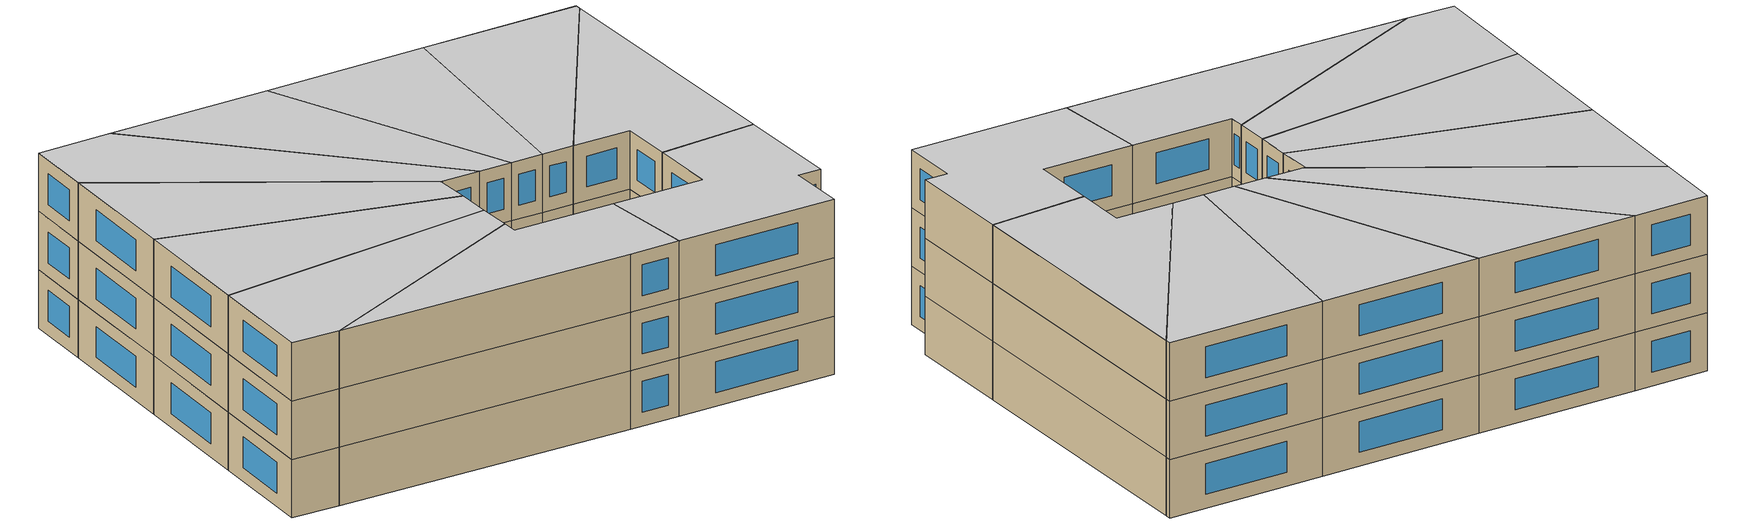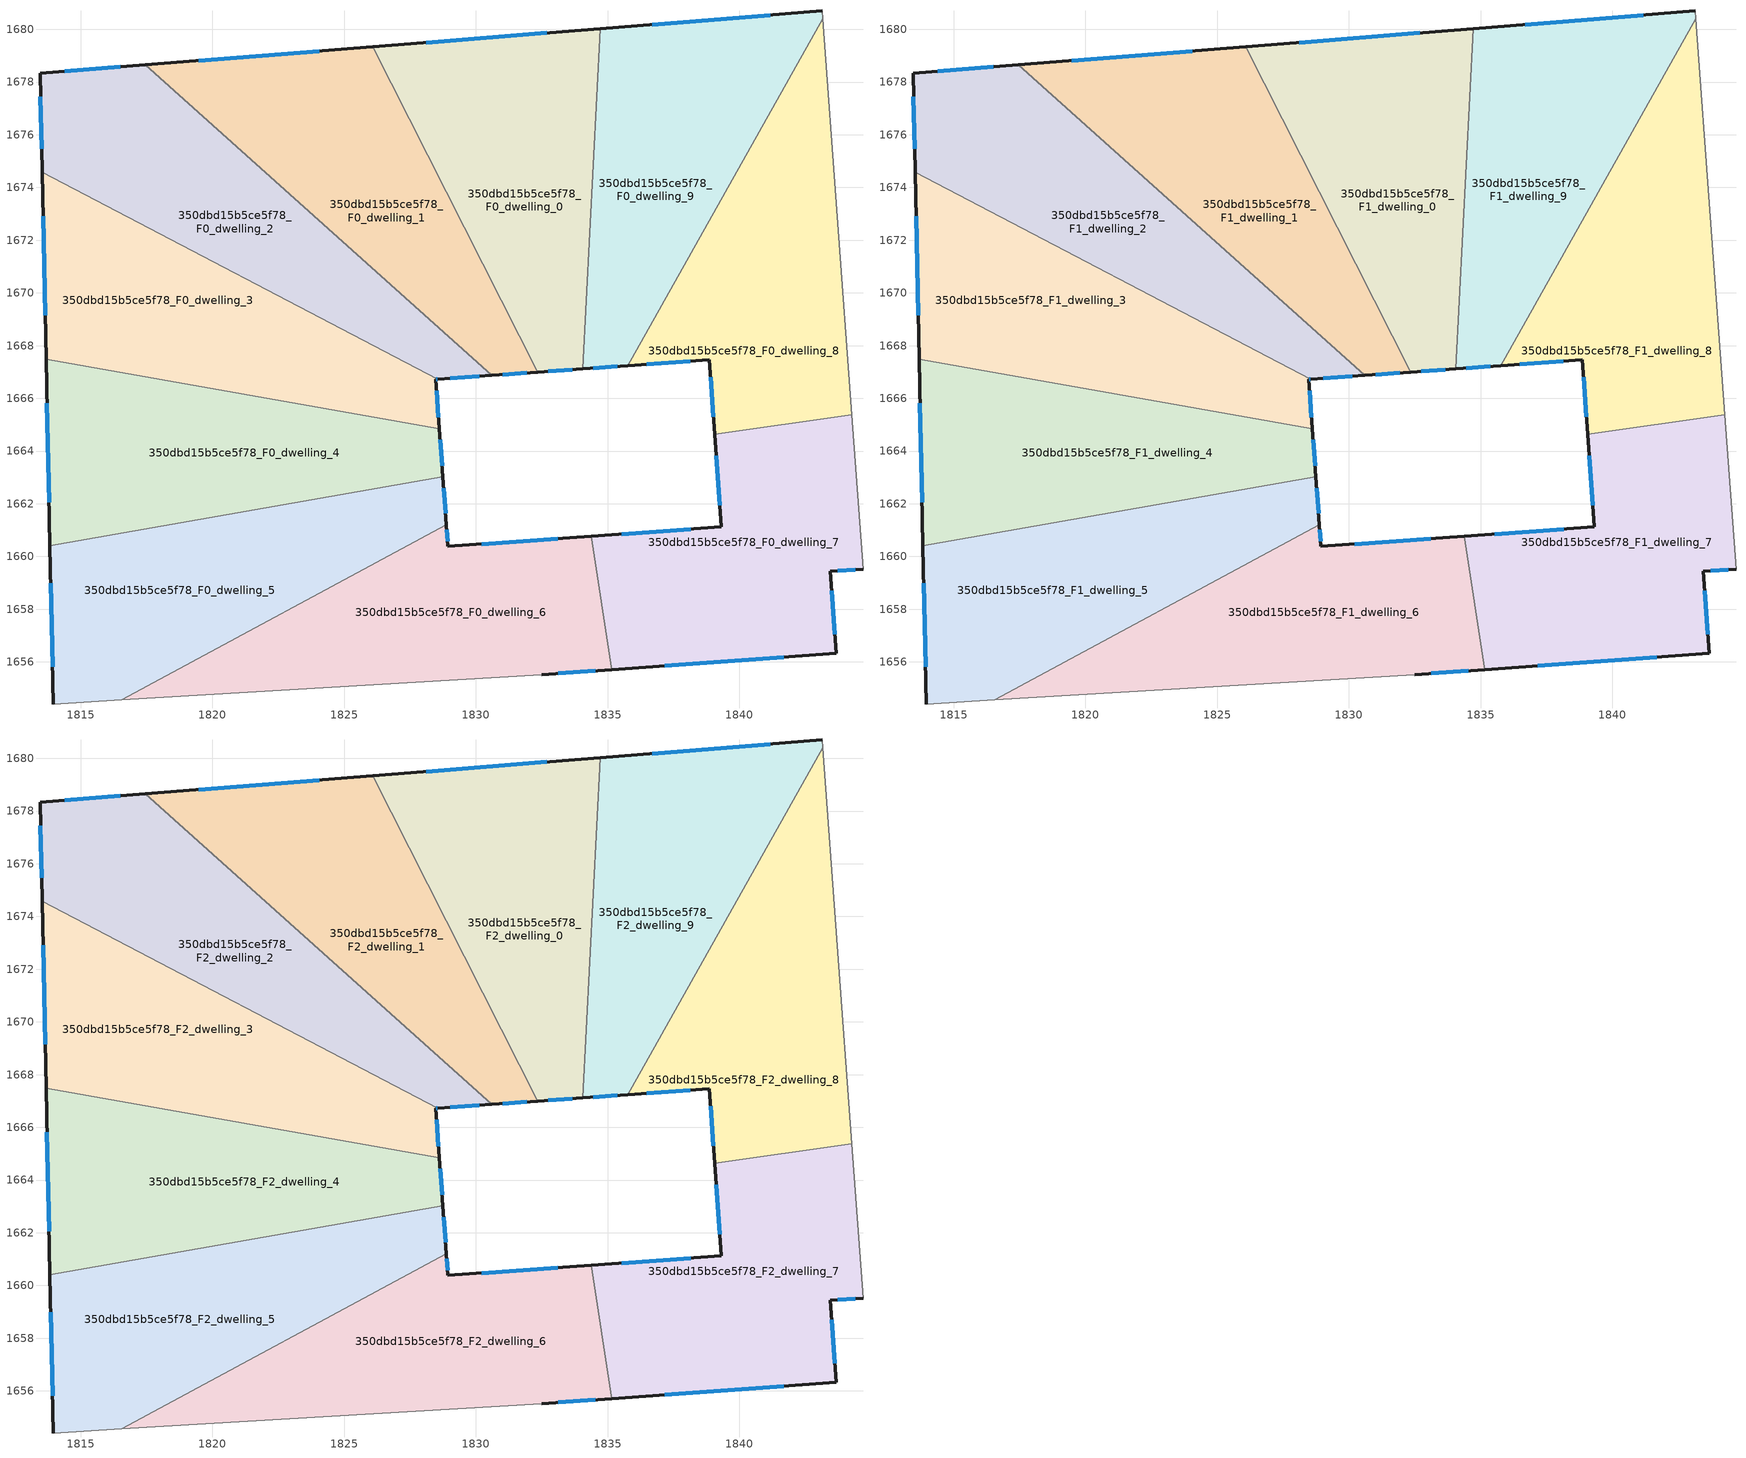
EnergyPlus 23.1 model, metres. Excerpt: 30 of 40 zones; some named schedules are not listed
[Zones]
350dbd15b5ce5f78_F0_dwelling_0
 floor ground (EU_floor_Construction): 1834.71,1680.03 1834.06,1667.12 1832.34,1666.99 1826.08,1679.34 z0
 wall outside (EU_wall_Construction): 1832.34,1666.99 1834.06,1667.12 / 1834.71,1680.03 1826.08,1679.34 z0:3
 wall to 350dbd15b5ce5f78_F0_dwelling_1 (EU_wall_Construction): 1826.08,1679.34 1832.34,1666.99 z0:3
 wall to 350dbd15b5ce5f78_F0_dwelling_9 (EU_wall_Construction): 1834.06,1667.12 1834.71,1680.03 z0:3
 window (EU_Window_Construction): 1832.74,1667.02 1833.65,1667.09 / 1832.68,1679.86 1828.11,1679.5 z0.7:2.3
350dbd15b5ce5f78_F0_dwelling_1
 floor ground (EU_floor_Construction): 1826.08,1679.34 1832.34,1666.99 1830.6,1666.87 1817.45,1678.65 z0
 wall outside (EU_wall_Construction): 1830.6,1666.87 1832.34,1666.99 / 1826.08,1679.34 1817.45,1678.65 z0:3
 wall to 350dbd15b5ce5f78_F0_dwelling_2 (EU_wall_Construction): 1817.45,1678.65 1830.6,1666.87 z0:3
 window (EU_Window_Construction): 1831.01,1666.9 1831.93,1666.96 / 1824.05,1679.18 1819.48,1678.81 z0.7:2.3
350dbd15b5ce5f78_F0_dwelling_2
 floor ground (EU_floor_Construction): 1830.6,1666.87 1828.54,1666.72 1813.54,1674.58 1813.46,1678.33 1817.45,1678.65 z0
 wall outside (EU_wall_Construction): 1828.54,1666.72 1830.6,1666.87 / 1817.45,1678.65 1813.46,1678.33 1813.54,1674.58 z0:3
 wall to 350dbd15b5ce5f78_F0_dwelling_3 (EU_wall_Construction): 1813.54,1674.58 1828.54,1666.72 z0:3
 window (EU_Window_Construction): 1829.03,1666.76 1830.12,1666.83 / 1813.48,1677.45 1813.52,1675.46 / 1816.51,1678.58 1814.4,1678.41 z0.7:2.3
350dbd15b5ce5f78_F0_dwelling_3
 floor ground (EU_floor_Construction): 1828.54,1666.72 1828.48,1666.72 1828.61,1664.85 1813.69,1667.48 1813.54,1674.58 z0
 wall outside (EU_wall_Construction): 1828.61,1664.85 1828.48,1666.72 1828.54,1666.72 / 1813.54,1674.58 1813.69,1667.48 z0:3
 wall to 350dbd15b5ce5f78_F0_dwelling_4 (EU_wall_Construction): 1813.69,1667.48 1828.61,1664.85 z0:3
 window (EU_Window_Construction): 1828.49,1666.72 1828.53,1666.72 / 1828.58,1665.29 1828.51,1666.28 / 1813.57,1672.91 1813.65,1669.15 z0.7:2.3
350dbd15b5ce5f78_F0_dwelling_4
 floor ground (EU_floor_Construction): 1828.61,1664.85 1828.74,1663.02 1813.84,1660.4 1813.69,1667.48 z0
 wall outside (EU_wall_Construction): 1828.74,1663.02 1828.61,1664.85 / 1813.69,1667.48 1813.84,1660.4 z0:3
 wall to 350dbd15b5ce5f78_F0_dwelling_5 (EU_wall_Construction): 1813.84,1660.4 1828.74,1663.02 z0:3
 window (EU_Window_Construction): 1828.71,1663.45 1828.64,1664.42 / 1813.72,1665.82 1813.8,1662.06 z0.7:2.3
350dbd15b5ce5f78_F0_dwelling_5
 floor ground (EU_floor_Construction): 1828.74,1663.02 1828.88,1661.21 1816.56,1654.56 1813.97,1654.4 1813.84,1660.4 z0
 wall outside (EU_wall_Construction): 1828.88,1661.21 1828.74,1663.02 / 1813.84,1660.4 1813.97,1654.4 z0:3
 wall adiabatic (EU_wall_Construction): 1813.97,1654.4 1816.56,1654.56 z0:3
 wall to 350dbd15b5ce5f78_F0_dwelling_6 (EU_wall_Construction): 1816.56,1654.56 1828.88,1661.21 z0:3
 window (EU_Window_Construction): 1828.85,1661.63 1828.78,1662.59 / 1813.87,1658.99 1813.94,1655.81 z0.7:2.3
350dbd15b5ce5f78_F0_dwelling_6
 floor ground (EU_floor_Construction): 1834.38,1660.77 1835.16,1655.71 1832.49,1655.52 1816.56,1654.56 1828.88,1661.21 1828.94,1660.38 z0
 wall outside (EU_wall_Construction): 1834.38,1660.77 1828.94,1660.38 1828.88,1661.21 / 1832.49,1655.52 1835.16,1655.71 z0:3
 wall adiabatic (EU_wall_Construction): 1816.56,1654.56 1832.49,1655.52 z0:3
 wall to 350dbd15b5ce5f78_F0_dwelling_7 (EU_wall_Construction): 1835.16,1655.71 1834.38,1660.77 z0:3
 window (EU_Window_Construction): 1828.92,1660.57 1828.89,1661.01 / 1833.1,1660.68 1830.22,1660.47 / 1833.12,1655.56 1834.53,1655.67 z0.7:2.3
350dbd15b5ce5f78_F0_dwelling_7
 floor ground (EU_floor_Construction): 1844.26,1665.37 1844.69,1659.52 1843.44,1659.43 1843.67,1656.32 1835.16,1655.71 1834.38,1660.77 1839.31,1661.12 1839.06,1664.64 z0
 wall outside (EU_wall_Construction): 1839.06,1664.64 1839.31,1661.12 1834.38,1660.77 / 1835.16,1655.71 1843.67,1656.32 1843.44,1659.43 1844.69,1659.52 z0:3
 wall adiabatic (EU_wall_Construction): 1844.69,1659.52 1844.26,1665.37 z0:3
 wall to 350dbd15b5ce5f78_F0_dwelling_8 (EU_wall_Construction): 1844.26,1665.37 1839.06,1664.64 z0:3
 window (EU_Window_Construction): 1838.15,1661.04 1835.54,1660.85 / 1839.12,1663.82 1839.25,1661.95 / 1843.73,1659.45 1844.39,1659.5 / 1843.62,1657.05 1843.5,1658.7 / 1837.16,1655.85 1841.67,1656.18 z0.7:2.3
350dbd15b5ce5f78_F0_dwelling_8
 floor ground (EU_floor_Construction): 1843.17,1680.41 1844.26,1665.37 1839.06,1664.64 1838.86,1667.46 1835.76,1667.24 z0
 wall outside (EU_wall_Construction): 1835.76,1667.24 1838.86,1667.46 1839.06,1664.64 z0:3
 wall adiabatic (EU_wall_Construction): 1844.26,1665.37 1843.17,1680.41 z0:3
 wall to 350dbd15b5ce5f78_F0_dwelling_9 (EU_wall_Construction): 1843.17,1680.41 1835.76,1667.24 z0:3
 window (EU_Window_Construction): 1838.9,1666.8 1839.01,1665.3 / 1836.49,1667.29 1838.13,1667.41 z0.7:2.3
350dbd15b5ce5f78_F0_dwelling_9
 floor ground (EU_floor_Construction): 1843.15,1680.7 1843.17,1680.41 1835.76,1667.24 1834.06,1667.12 1834.71,1680.03 z0
 wall outside (EU_wall_Construction): 1834.06,1667.12 1835.76,1667.24 / 1843.15,1680.7 1834.71,1680.03 z0:3
 wall adiabatic (EU_wall_Construction): 1843.17,1680.41 1843.15,1680.7 z0:3
 window (EU_Window_Construction): 1834.46,1667.15 1835.36,1667.21 / 1841.17,1680.54 1836.69,1680.18 z0.7:2.3
350dbd15b5ce5f78_F1_dwelling_0
 floor to 350dbd15b5ce5f78_F0_dwelling_0 (EU_floor_Construction): 1834.71,1680.03 1834.06,1667.12 1832.34,1666.99 1826.08,1679.34 z3
 wall outside (EU_wall_Construction): 1832.34,1666.99 1834.06,1667.12 / 1834.71,1680.03 1826.08,1679.34 z3:6
 wall to 350dbd15b5ce5f78_F1_dwelling_1 (EU_wall_Construction): 1826.08,1679.34 1832.34,1666.99 z3:6
 wall to 350dbd15b5ce5f78_F1_dwelling_9 (EU_wall_Construction): 1834.06,1667.12 1834.71,1680.03 z3:6
 window (EU_Window_Construction): 1832.74,1667.02 1833.65,1667.09 / 1832.68,1679.86 1828.11,1679.5 z3.7:5.3
350dbd15b5ce5f78_F1_dwelling_1
 floor to 350dbd15b5ce5f78_F0_dwelling_1 (EU_floor_Construction): 1826.08,1679.34 1832.34,1666.99 1830.6,1666.87 1817.45,1678.65 z3
 wall outside (EU_wall_Construction): 1830.6,1666.87 1832.34,1666.99 / 1826.08,1679.34 1817.45,1678.65 z3:6
 wall to 350dbd15b5ce5f78_F1_dwelling_2 (EU_wall_Construction): 1817.45,1678.65 1830.6,1666.87 z3:6
 window (EU_Window_Construction): 1831.01,1666.9 1831.93,1666.96 / 1824.05,1679.18 1819.48,1678.81 z3.7:5.3
350dbd15b5ce5f78_F1_dwelling_2
 floor to 350dbd15b5ce5f78_F0_dwelling_2 (EU_floor_Construction): 1830.6,1666.87 1828.54,1666.72 1813.54,1674.58 1813.46,1678.33 1817.45,1678.65 z3
 wall outside (EU_wall_Construction): 1828.54,1666.72 1830.6,1666.87 / 1817.45,1678.65 1813.46,1678.33 1813.54,1674.58 z3:6
 wall to 350dbd15b5ce5f78_F1_dwelling_3 (EU_wall_Construction): 1813.54,1674.58 1828.54,1666.72 z3:6
 window (EU_Window_Construction): 1829.03,1666.76 1830.12,1666.83 / 1813.48,1677.45 1813.52,1675.46 / 1816.51,1678.58 1814.4,1678.41 z3.7:5.3
350dbd15b5ce5f78_F1_dwelling_3
 floor to 350dbd15b5ce5f78_F0_dwelling_3 (EU_floor_Construction): 1828.54,1666.72 1828.48,1666.72 1828.61,1664.85 1813.69,1667.48 1813.54,1674.58 z3
 wall outside (EU_wall_Construction): 1828.61,1664.85 1828.48,1666.72 1828.54,1666.72 / 1813.54,1674.58 1813.69,1667.48 z3:6
 wall to 350dbd15b5ce5f78_F1_dwelling_4 (EU_wall_Construction): 1813.69,1667.48 1828.61,1664.85 z3:6
 window (EU_Window_Construction): 1828.49,1666.72 1828.53,1666.72 / 1828.58,1665.29 1828.51,1666.28 / 1813.57,1672.91 1813.65,1669.15 z3.7:5.3
350dbd15b5ce5f78_F1_dwelling_4
 floor to 350dbd15b5ce5f78_F0_dwelling_4 (EU_floor_Construction): 1828.61,1664.85 1828.74,1663.02 1813.84,1660.4 1813.69,1667.48 z3
 wall outside (EU_wall_Construction): 1828.74,1663.02 1828.61,1664.85 / 1813.69,1667.48 1813.84,1660.4 z3:6
 wall to 350dbd15b5ce5f78_F1_dwelling_5 (EU_wall_Construction): 1813.84,1660.4 1828.74,1663.02 z3:6
 window (EU_Window_Construction): 1828.71,1663.45 1828.64,1664.42 / 1813.72,1665.82 1813.8,1662.06 z3.7:5.3
350dbd15b5ce5f78_F1_dwelling_5
 floor to 350dbd15b5ce5f78_F0_dwelling_5 (EU_floor_Construction): 1828.74,1663.02 1828.88,1661.21 1816.56,1654.56 1813.97,1654.4 1813.84,1660.4 z3
 wall outside (EU_wall_Construction): 1828.88,1661.21 1828.74,1663.02 / 1813.84,1660.4 1813.97,1654.4 z3:6
 wall adiabatic (EU_wall_Construction): 1813.97,1654.4 1816.56,1654.56 z3:6
 wall to 350dbd15b5ce5f78_F1_dwelling_6 (EU_wall_Construction): 1816.56,1654.56 1828.88,1661.21 z3:6
 window (EU_Window_Construction): 1828.85,1661.63 1828.78,1662.59 / 1813.87,1658.99 1813.94,1655.81 z3.7:5.3
350dbd15b5ce5f78_F1_dwelling_6
 floor to 350dbd15b5ce5f78_F0_dwelling_6 (EU_floor_Construction): 1834.38,1660.77 1835.16,1655.71 1832.49,1655.52 1816.56,1654.56 1828.88,1661.21 1828.94,1660.38 z3
 wall outside (EU_wall_Construction): 1834.38,1660.77 1828.94,1660.38 1828.88,1661.21 / 1832.49,1655.52 1835.16,1655.71 z3:6
 wall adiabatic (EU_wall_Construction): 1816.56,1654.56 1832.49,1655.52 z3:6
 wall to 350dbd15b5ce5f78_F1_dwelling_7 (EU_wall_Construction): 1835.16,1655.71 1834.38,1660.77 z3:6
 window (EU_Window_Construction): 1828.92,1660.57 1828.89,1661.01 / 1833.1,1660.68 1830.22,1660.47 / 1833.12,1655.56 1834.53,1655.67 z3.7:5.3
350dbd15b5ce5f78_F1_dwelling_7
 floor to 350dbd15b5ce5f78_F0_dwelling_7 (EU_floor_Construction): 1844.26,1665.37 1844.69,1659.52 1843.44,1659.43 1843.67,1656.32 1835.16,1655.71 1834.38,1660.77 1839.31,1661.12 1839.06,1664.64 z3
 wall outside (EU_wall_Construction): 1839.06,1664.64 1839.31,1661.12 1834.38,1660.77 / 1835.16,1655.71 1843.67,1656.32 1843.44,1659.43 1844.69,1659.52 z3:6
 wall adiabatic (EU_wall_Construction): 1844.69,1659.52 1844.26,1665.37 z3:6
 wall to 350dbd15b5ce5f78_F1_dwelling_8 (EU_wall_Construction): 1844.26,1665.37 1839.06,1664.64 z3:6
 window (EU_Window_Construction): 1838.15,1661.04 1835.54,1660.85 / 1839.12,1663.82 1839.25,1661.95 / 1843.73,1659.45 1844.39,1659.5 / 1843.62,1657.05 1843.5,1658.7 / 1837.16,1655.85 1841.67,1656.18 z3.7:5.3
350dbd15b5ce5f78_F1_dwelling_8
 floor to 350dbd15b5ce5f78_F0_dwelling_8 (EU_floor_Construction): 1843.17,1680.41 1844.26,1665.37 1839.06,1664.64 1838.86,1667.46 1835.76,1667.24 z3
 wall outside (EU_wall_Construction): 1835.76,1667.24 1838.86,1667.46 1839.06,1664.64 z3:6
 wall adiabatic (EU_wall_Construction): 1844.26,1665.37 1843.17,1680.41 z3:6
 wall to 350dbd15b5ce5f78_F1_dwelling_9 (EU_wall_Construction): 1843.17,1680.41 1835.76,1667.24 z3:6
 window (EU_Window_Construction): 1838.9,1666.8 1839.01,1665.3 / 1836.49,1667.29 1838.13,1667.41 z3.7:5.3
350dbd15b5ce5f78_F1_dwelling_9
 floor to 350dbd15b5ce5f78_F0_dwelling_9 (EU_floor_Construction): 1843.15,1680.7 1843.17,1680.41 1835.76,1667.24 1834.06,1667.12 1834.71,1680.03 z3
 wall outside (EU_wall_Construction): 1834.06,1667.12 1835.76,1667.24 / 1843.15,1680.7 1834.71,1680.03 z3:6
 wall adiabatic (EU_wall_Construction): 1843.17,1680.41 1843.15,1680.7 z3:6
 window (EU_Window_Construction): 1834.46,1667.15 1835.36,1667.21 / 1841.17,1680.54 1836.69,1680.18 z3.7:5.3
350dbd15b5ce5f78_F2_dwelling_0
 floor to 350dbd15b5ce5f78_F1_dwelling_0 (EU_floor_Construction): 1834.71,1680.03 1834.06,1667.12 1832.34,1666.99 1826.08,1679.34 z6
 wall outside (EU_wall_Construction): 1832.34,1666.99 1834.06,1667.12 / 1834.71,1680.03 1826.08,1679.34 z6:9
 wall to 350dbd15b5ce5f78_F2_dwelling_1 (EU_wall_Construction): 1826.08,1679.34 1832.34,1666.99 z6:9
 wall to 350dbd15b5ce5f78_F2_dwelling_9 (EU_wall_Construction): 1834.06,1667.12 1834.71,1680.03 z6:9
 window (EU_Window_Construction): 1832.74,1667.02 1833.65,1667.09 / 1832.68,1679.86 1828.11,1679.5 z6.7:8.3
 ceiling to 350dbd15b5ce5f78_F3_dwelling_0 (EU_floor_Construction): 1834.06,1667.12 1834.71,1680.03 1826.08,1679.34 1832.34,1666.99 z9
350dbd15b5ce5f78_F2_dwelling_1
 floor to 350dbd15b5ce5f78_F1_dwelling_1 (EU_floor_Construction): 1826.08,1679.34 1832.34,1666.99 1830.6,1666.87 1817.45,1678.65 z6
 wall outside (EU_wall_Construction): 1830.6,1666.87 1832.34,1666.99 / 1826.08,1679.34 1817.45,1678.65 z6:9
 wall to 350dbd15b5ce5f78_F2_dwelling_2 (EU_wall_Construction): 1817.45,1678.65 1830.6,1666.87 z6:9
 window (EU_Window_Construction): 1831.01,1666.9 1831.93,1666.96 / 1824.05,1679.18 1819.48,1678.81 z6.7:8.3
 ceiling to 350dbd15b5ce5f78_F3_dwelling_1 (EU_floor_Construction): 1832.34,1666.99 1826.08,1679.34 1817.45,1678.65 1830.6,1666.87 z9
350dbd15b5ce5f78_F2_dwelling_2
 floor to 350dbd15b5ce5f78_F1_dwelling_2 (EU_floor_Construction): 1830.6,1666.87 1828.54,1666.72 1813.54,1674.58 1813.46,1678.33 1817.45,1678.65 z6
 wall outside (EU_wall_Construction): 1828.54,1666.72 1830.6,1666.87 / 1817.45,1678.65 1813.46,1678.33 1813.54,1674.58 z6:9
 wall to 350dbd15b5ce5f78_F2_dwelling_3 (EU_wall_Construction): 1813.54,1674.58 1828.54,1666.72 z6:9
 window (EU_Window_Construction): 1829.03,1666.76 1830.12,1666.83 / 1813.48,1677.45 1813.52,1675.46 / 1816.51,1678.58 1814.4,1678.41 z6.7:8.3
 ceiling to 350dbd15b5ce5f78_F3_dwelling_2 (EU_floor_Construction): 1830.6,1666.87 1817.45,1678.65 1813.46,1678.33 1813.54,1674.58 1828.54,1666.72 z9
350dbd15b5ce5f78_F2_dwelling_3
 floor to 350dbd15b5ce5f78_F1_dwelling_3 (EU_floor_Construction): 1828.54,1666.72 1828.48,1666.72 1828.61,1664.85 1813.69,1667.48 1813.54,1674.58 z6
 wall outside (EU_wall_Construction): 1828.61,1664.85 1828.48,1666.72 1828.54,1666.72 / 1813.54,1674.58 1813.69,1667.48 z6:9
 wall to 350dbd15b5ce5f78_F2_dwelling_4 (EU_wall_Construction): 1813.69,1667.48 1828.61,1664.85 z6:9
 window (EU_Window_Construction): 1828.49,1666.72 1828.53,1666.72 / 1828.58,1665.29 1828.51,1666.28 / 1813.57,1672.91 1813.65,1669.15 z6.7:8.3
 ceiling to 350dbd15b5ce5f78_F3_dwelling_3 (EU_floor_Construction): 1828.61,1664.85 1828.48,1666.72 1828.54,1666.72 1813.54,1674.58 1813.69,1667.48 z9
350dbd15b5ce5f78_F2_dwelling_4
 floor to 350dbd15b5ce5f78_F1_dwelling_4 (EU_floor_Construction): 1828.61,1664.85 1828.74,1663.02 1813.84,1660.4 1813.69,1667.48 z6
 wall outside (EU_wall_Construction): 1828.74,1663.02 1828.61,1664.85 / 1813.69,1667.48 1813.84,1660.4 z6:9
 wall to 350dbd15b5ce5f78_F2_dwelling_5 (EU_wall_Construction): 1813.84,1660.4 1828.74,1663.02 z6:9
 window (EU_Window_Construction): 1828.71,1663.45 1828.64,1664.42 / 1813.72,1665.82 1813.8,1662.06 z6.7:8.3
 ceiling to 350dbd15b5ce5f78_F3_dwelling_4 (EU_floor_Construction): 1828.74,1663.02 1828.61,1664.85 1813.69,1667.48 1813.84,1660.4 z9
350dbd15b5ce5f78_F2_dwelling_5
 floor to 350dbd15b5ce5f78_F1_dwelling_5 (EU_floor_Construction): 1828.74,1663.02 1828.88,1661.21 1816.56,1654.56 1813.97,1654.4 1813.84,1660.4 z6
 wall outside (EU_wall_Construction): 1828.88,1661.21 1828.74,1663.02 / 1813.84,1660.4 1813.97,1654.4 z6:9
 wall adiabatic (EU_wall_Construction): 1813.97,1654.4 1816.56,1654.56 z6:9
 wall to 350dbd15b5ce5f78_F2_dwelling_6 (EU_wall_Construction): 1816.56,1654.56 1828.88,1661.21 z6:9
 window (EU_Window_Construction): 1828.85,1661.63 1828.78,1662.59 / 1813.87,1658.99 1813.94,1655.81 z6.7:8.3
 ceiling to 350dbd15b5ce5f78_F3_dwelling_5 (EU_floor_Construction): 1828.88,1661.21 1828.74,1663.02 1813.84,1660.4 1813.97,1654.4 1816.56,1654.56 z9
350dbd15b5ce5f78_F2_dwelling_6
 floor to 350dbd15b5ce5f78_F1_dwelling_6 (EU_floor_Construction): 1834.38,1660.77 1835.16,1655.71 1832.49,1655.52 1816.56,1654.56 1828.88,1661.21 1828.94,1660.38 z6
 wall outside (EU_wall_Construction): 1834.38,1660.77 1828.94,1660.38 1828.88,1661.21 / 1832.49,1655.52 1835.16,1655.71 z6:9
 wall adiabatic (EU_wall_Construction): 1816.56,1654.56 1832.49,1655.52 z6:9
 wall to 350dbd15b5ce5f78_F2_dwelling_7 (EU_wall_Construction): 1835.16,1655.71 1834.38,1660.77 z6:9
 window (EU_Window_Construction): 1828.92,1660.57 1828.89,1661.01 / 1833.1,1660.68 1830.22,1660.47 / 1833.12,1655.56 1834.53,1655.67 z6.7:8.3
 ceiling to 350dbd15b5ce5f78_F3_dwelling_6 (EU_floor_Construction): 1835.16,1655.71 1834.38,1660.77 1828.94,1660.38 1828.88,1661.21 1816.56,1654.56 1832.49,1655.52 z9
350dbd15b5ce5f78_F2_dwelling_7
 floor to 350dbd15b5ce5f78_F1_dwelling_7 (EU_floor_Construction): 1844.26,1665.37 1844.69,1659.52 1843.44,1659.43 1843.67,1656.32 1835.16,1655.71 1834.38,1660.77 1839.31,1661.12 1839.06,1664.64 z6
 wall outside (EU_wall_Construction): 1839.06,1664.64 1839.31,1661.12 1834.38,1660.77 / 1835.16,1655.71 1843.67,1656.32 1843.44,1659.43 1844.69,1659.52 z6:9
 wall adiabatic (EU_wall_Construction): 1844.69,1659.52 1844.26,1665.37 z6:9
 wall to 350dbd15b5ce5f78_F2_dwelling_8 (EU_wall_Construction): 1844.26,1665.37 1839.06,1664.64 z6:9
 window (EU_Window_Construction): 1838.15,1661.04 1835.54,1660.85 / 1839.12,1663.82 1839.25,1661.95 / 1843.73,1659.45 1844.39,1659.5 / 1843.62,1657.05 1843.5,1658.7 / 1837.16,1655.85 1841.67,1656.18 z6.7:8.3
 ceiling to 350dbd15b5ce5f78_F3_dwelling_7 (EU_floor_Construction): 1843.67,1656.32 1843.44,1659.43 1844.69,1659.52 1844.26,1665.37 1839.06,1664.64 1839.31,1661.12 1834.38,1660.77 1835.16,1655.71 z9
350dbd15b5ce5f78_F2_dwelling_8
 floor to 350dbd15b5ce5f78_F1_dwelling_8 (EU_floor_Construction): 1843.17,1680.41 1844.26,1665.37 1839.06,1664.64 1838.86,1667.46 1835.76,1667.24 z6
 wall outside (EU_wall_Construction): 1835.76,1667.24 1838.86,1667.46 1839.06,1664.64 z6:9
 wall adiabatic (EU_wall_Construction): 1844.26,1665.37 1843.17,1680.41 z6:9
 wall to 350dbd15b5ce5f78_F2_dwelling_9 (EU_wall_Construction): 1843.17,1680.41 1835.76,1667.24 z6:9
 window (EU_Window_Construction): 1838.9,1666.8 1839.01,1665.3 / 1836.49,1667.29 1838.13,1667.41 z6.7:8.3
 ceiling to 350dbd15b5ce5f78_F3_dwelling_8 (EU_floor_Construction): 1844.26,1665.37 1843.17,1680.41 1835.76,1667.24 1838.86,1667.46 1839.06,1664.64 z9
350dbd15b5ce5f78_F2_dwelling_9
 floor to 350dbd15b5ce5f78_F1_dwelling_9 (EU_floor_Construction): 1843.15,1680.7 1843.17,1680.41 1835.76,1667.24 1834.06,1667.12 1834.71,1680.03 z6
 wall outside (EU_wall_Construction): 1834.06,1667.12 1835.76,1667.24 / 1843.15,1680.7 1834.71,1680.03 z6:9
 wall adiabatic (EU_wall_Construction): 1843.17,1680.41 1843.15,1680.7 z6:9
 window (EU_Window_Construction): 1834.46,1667.15 1835.36,1667.21 / 1841.17,1680.54 1836.69,1680.18 z6.7:8.3
 ceiling to 350dbd15b5ce5f78_F3_dwelling_9 (EU_floor_Construction): 1835.76,1667.24 1843.17,1680.41 1843.15,1680.7 1834.71,1680.03 1834.06,1667.12 z9
[Building]
EU S2 Campaign: North Axis=0; Terrain=City; Solar Distribution=FullExterior
[Site:Location]
Budapest.Ferenc.Liszt.Intl.AP: Latitude=47.437; Longitude=19.256; Time Zone=1; Elevation=185
[SizingPeriod:WeatherFileDays]
AnnualSizingPeriod: Begin Month=1; Begin Day of Month=1; End Month=12; End Day of Month=31; Day of Week for Start Day=Monday; Use Weather File Daylight Saving Period=No; Use Weather File Rain and Snow Indicators=No
[MATERIAL]
EU_InternalMass_Material: Roughness=MediumRough; Thickness=0.1; Conductivity=1; Density=1800; Specific Heat=900; Thermal Absorptance=0.9; Solar Absorptance=0.7; Visible Absorptance=0.7
[MATERIAL:NOMASS] Roughness=MediumRough; Thermal Absorptance=0.9; Solar Absorptance=0.7; Visible Absorptance=0.7
Name | Thermal Resistance
EU_wall_NoMass | 0.832559
EU_floor_NoMass | 0.872794
[WINDOWMATERIAL:SIMPLEGLAZINGSYSTEM]
EU_Window_SimpleGlazing: UFactor=2.79869; Solar Heat Gain Coefficient=0.75; Visible Transmittance=0.75
[CONSTRUCTION]
EU_wall_Construction: EU_wall_NoMass
EU_floor_Construction: EU_floor_NoMass
EU_Window_Construction: EU_Window_SimpleGlazing
EU_InternalMass_Construction: EU_InternalMass_Material
[ZONE] Type=1; Multiplier=1; Ceiling Height=autocalculate; Floor Area=autocalculate; Part of Total Floor Area=Yes
Name | Volume
350dbd15b5ce5f78_F0_dwelling_0; 350dbd15b5ce5f78_F1_dwelling_0; 350dbd15b5ce5f78_F2_dwelling_0 | 199.415
350dbd15b5ce5f78_F0_dwelling_1; 350dbd15b5ce5f78_F1_dwelling_1; 350dbd15b5ce5f78_F2_dwelling_1 | 199.414
350dbd15b5ce5f78_F0_dwelling_2; 350dbd15b5ce5f78_F1_dwelling_2; 350dbd15b5ce5f78_F2_dwelling_2 | 199.42
350dbd15b5ce5f78_F0_dwelling_3 | 199.447
350dbd15b5ce5f78_F1_dwelling_3; 350dbd15b5ce5f78_F2_dwelling_3 | 199.446
350dbd15b5ce5f78_F0_dwelling_4; 350dbd15b5ce5f78_F1_dwelling_4; 350dbd15b5ce5f78_F2_dwelling_4 | 199.419
350dbd15b5ce5f78_F0_dwelling_5; 350dbd15b5ce5f78_F1_dwelling_5; 350dbd15b5ce5f78_F2_dwelling_5 | 199.41
350dbd15b5ce5f78_F0_dwelling_6; 350dbd15b5ce5f78_F1_dwelling_6; 350dbd15b5ce5f78_F2_dwelling_6 | 199.428
350dbd15b5ce5f78_F0_dwelling_7; 350dbd15b5ce5f78_F1_dwelling_7; 350dbd15b5ce5f78_F2_dwelling_7 | 199.424
350dbd15b5ce5f78_F0_dwelling_8 | 199.4
350dbd15b5ce5f78_F1_dwelling_8; 350dbd15b5ce5f78_F2_dwelling_8 | 199.401
350dbd15b5ce5f78_F0_dwelling_9; 350dbd15b5ce5f78_F1_dwelling_9; 350dbd15b5ce5f78_F2_dwelling_9 | 199.457
[INTERNALMASS] Construction=EU_InternalMass_Construction
Name | Zone or ZoneList | Surface Area
350dbd15b5ce5f78_F0_dwelling_0_EU_InternalMass | 350dbd15b5ce5f78_F0_dwelling_0 | 66.4718
350dbd15b5ce5f78_F0_dwelling_1_EU_InternalMass | 350dbd15b5ce5f78_F0_dwelling_1 | 66.4713
350dbd15b5ce5f78_F0_dwelling_2_EU_InternalMass | 350dbd15b5ce5f78_F0_dwelling_2 | 66.4733
350dbd15b5ce5f78_F0_dwelling_3_EU_InternalMass | 350dbd15b5ce5f78_F0_dwelling_3 | 66.4821
350dbd15b5ce5f78_F0_dwelling_4_EU_InternalMass | 350dbd15b5ce5f78_F0_dwelling_4 | 66.4729
350dbd15b5ce5f78_F0_dwelling_5_EU_InternalMass | 350dbd15b5ce5f78_F0_dwelling_5 | 66.4698
350dbd15b5ce5f78_F0_dwelling_6_EU_InternalMass | 350dbd15b5ce5f78_F0_dwelling_6 | 66.4761
350dbd15b5ce5f78_F0_dwelling_7_EU_InternalMass | 350dbd15b5ce5f78_F0_dwelling_7 | 66.4746
350dbd15b5ce5f78_F0_dwelling_8_EU_InternalMass | 350dbd15b5ce5f78_F0_dwelling_8 | 66.4669
350dbd15b5ce5f78_F0_dwelling_9_EU_InternalMass | 350dbd15b5ce5f78_F0_dwelling_9 | 66.4856
350dbd15b5ce5f78_F1_dwelling_0_EU_InternalMass | 350dbd15b5ce5f78_F1_dwelling_0 | 66.4718
350dbd15b5ce5f78_F1_dwelling_1_EU_InternalMass | 350dbd15b5ce5f78_F1_dwelling_1 | 66.4713
350dbd15b5ce5f78_F1_dwelling_2_EU_InternalMass | 350dbd15b5ce5f78_F1_dwelling_2 | 66.4733
350dbd15b5ce5f78_F1_dwelling_3_EU_InternalMass | 350dbd15b5ce5f78_F1_dwelling_3 | 66.4821
350dbd15b5ce5f78_F1_dwelling_4_EU_InternalMass | 350dbd15b5ce5f78_F1_dwelling_4 | 66.4729
350dbd15b5ce5f78_F1_dwelling_5_EU_InternalMass | 350dbd15b5ce5f78_F1_dwelling_5 | 66.4698
350dbd15b5ce5f78_F1_dwelling_6_EU_InternalMass | 350dbd15b5ce5f78_F1_dwelling_6 | 66.4761
350dbd15b5ce5f78_F1_dwelling_7_EU_InternalMass | 350dbd15b5ce5f78_F1_dwelling_7 | 66.4746
350dbd15b5ce5f78_F1_dwelling_8_EU_InternalMass | 350dbd15b5ce5f78_F1_dwelling_8 | 66.4669
350dbd15b5ce5f78_F1_dwelling_9_EU_InternalMass | 350dbd15b5ce5f78_F1_dwelling_9 | 66.4856
350dbd15b5ce5f78_F2_dwelling_0_EU_InternalMass | 350dbd15b5ce5f78_F2_dwelling_0 | 66.4718
350dbd15b5ce5f78_F2_dwelling_1_EU_InternalMass | 350dbd15b5ce5f78_F2_dwelling_1 | 66.4713
350dbd15b5ce5f78_F2_dwelling_2_EU_InternalMass | 350dbd15b5ce5f78_F2_dwelling_2 | 66.4733
350dbd15b5ce5f78_F2_dwelling_3_EU_InternalMass | 350dbd15b5ce5f78_F2_dwelling_3 | 66.4821
350dbd15b5ce5f78_F2_dwelling_4_EU_InternalMass | 350dbd15b5ce5f78_F2_dwelling_4 | 66.4729
350dbd15b5ce5f78_F2_dwelling_5_EU_InternalMass | 350dbd15b5ce5f78_F2_dwelling_5 | 66.4698
350dbd15b5ce5f78_F2_dwelling_6_EU_InternalMass | 350dbd15b5ce5f78_F2_dwelling_6 | 66.4761
350dbd15b5ce5f78_F2_dwelling_7_EU_InternalMass | 350dbd15b5ce5f78_F2_dwelling_7 | 66.4746
350dbd15b5ce5f78_F2_dwelling_8_EU_InternalMass | 350dbd15b5ce5f78_F2_dwelling_8 | 66.4669
350dbd15b5ce5f78_F2_dwelling_9_EU_InternalMass | 350dbd15b5ce5f78_F2_dwelling_9 | 66.4856
[OTHEREQUIPMENT] Fuel Type=Electricity; Design Level Calculation Method=Watts/Area; Power per Zone Floor Area=1; Fraction Latent=0; Fraction Radiant=0; Fraction Lost=0; Carbon Dioxide Generation Rate=0; EndUse Subcategory=EU_Step8_InternalGains
Name | Zone or ZoneList or Space or SpaceList | Schedule
EU_Step8_InternalGain_350dbd15b5ce5f78_F0_dwelling_0_f000 | 350dbd15b5ce5f78_F0_dwelling_0 | EU_Step8_GainSchedule_350dbd15b5ce5f78_F0_dwelling_0_f000
EU_Step8_InternalGain_350dbd15b5ce5f78_F0_dwelling_1_f000 | 350dbd15b5ce5f78_F0_dwelling_1 | EU_Step8_GainSchedule_350dbd15b5ce5f78_F0_dwelling_1_f000
EU_Step8_InternalGain_350dbd15b5ce5f78_F0_dwelling_2_f000 | 350dbd15b5ce5f78_F0_dwelling_2 | EU_Step8_GainSchedule_350dbd15b5ce5f78_F0_dwelling_2_f000
EU_Step8_InternalGain_350dbd15b5ce5f78_F0_dwelling_3_f000 | 350dbd15b5ce5f78_F0_dwelling_3 | EU_Step8_GainSchedule_350dbd15b5ce5f78_F0_dwelling_3_f000
EU_Step8_InternalGain_350dbd15b5ce5f78_F0_dwelling_4_f000 | 350dbd15b5ce5f78_F0_dwelling_4 | EU_Step8_GainSchedule_350dbd15b5ce5f78_F0_dwelling_4_f000
EU_Step8_InternalGain_350dbd15b5ce5f78_F0_dwelling_5_f000 | 350dbd15b5ce5f78_F0_dwelling_5 | EU_Step8_GainSchedule_350dbd15b5ce5f78_F0_dwelling_5_f000
EU_Step8_InternalGain_350dbd15b5ce5f78_F0_dwelling_6_f000 | 350dbd15b5ce5f78_F0_dwelling_6 | EU_Step8_GainSchedule_350dbd15b5ce5f78_F0_dwelling_6_f000
EU_Step8_InternalGain_350dbd15b5ce5f78_F0_dwelling_7_f000 | 350dbd15b5ce5f78_F0_dwelling_7 | EU_Step8_GainSchedule_350dbd15b5ce5f78_F0_dwelling_7_f000
EU_Step8_InternalGain_350dbd15b5ce5f78_F0_dwelling_8_f000 | 350dbd15b5ce5f78_F0_dwelling_8 | EU_Step8_GainSchedule_350dbd15b5ce5f78_F0_dwelling_8_f000
EU_Step8_InternalGain_350dbd15b5ce5f78_F0_dwelling_9_f000 | 350dbd15b5ce5f78_F0_dwelling_9 | EU_Step8_GainSchedule_350dbd15b5ce5f78_F0_dwelling_9_f000
EU_Step8_InternalGain_350dbd15b5ce5f78_F1_dwelling_0_f000 | 350dbd15b5ce5f78_F1_dwelling_0 | EU_Step8_GainSchedule_350dbd15b5ce5f78_F1_dwelling_0_f000
EU_Step8_InternalGain_350dbd15b5ce5f78_F1_dwelling_1_f000 | 350dbd15b5ce5f78_F1_dwelling_1 | EU_Step8_GainSchedule_350dbd15b5ce5f78_F1_dwelling_1_f000
EU_Step8_InternalGain_350dbd15b5ce5f78_F1_dwelling_2_f000 | 350dbd15b5ce5f78_F1_dwelling_2 | EU_Step8_GainSchedule_350dbd15b5ce5f78_F1_dwelling_2_f000
EU_Step8_InternalGain_350dbd15b5ce5f78_F1_dwelling_3_f000 | 350dbd15b5ce5f78_F1_dwelling_3 | EU_Step8_GainSchedule_350dbd15b5ce5f78_F1_dwelling_3_f000
EU_Step8_InternalGain_350dbd15b5ce5f78_F1_dwelling_4_f000 | 350dbd15b5ce5f78_F1_dwelling_4 | EU_Step8_GainSchedule_350dbd15b5ce5f78_F1_dwelling_4_f000
EU_Step8_InternalGain_350dbd15b5ce5f78_F1_dwelling_5_f000 | 350dbd15b5ce5f78_F1_dwelling_5 | EU_Step8_GainSchedule_350dbd15b5ce5f78_F1_dwelling_5_f000
EU_Step8_InternalGain_350dbd15b5ce5f78_F1_dwelling_6_f000 | 350dbd15b5ce5f78_F1_dwelling_6 | EU_Step8_GainSchedule_350dbd15b5ce5f78_F1_dwelling_6_f000
EU_Step8_InternalGain_350dbd15b5ce5f78_F1_dwelling_7_f000 | 350dbd15b5ce5f78_F1_dwelling_7 | EU_Step8_GainSchedule_350dbd15b5ce5f78_F1_dwelling_7_f000
EU_Step8_InternalGain_350dbd15b5ce5f78_F1_dwelling_8_f000 | 350dbd15b5ce5f78_F1_dwelling_8 | EU_Step8_GainSchedule_350dbd15b5ce5f78_F1_dwelling_8_f000
EU_Step8_InternalGain_350dbd15b5ce5f78_F1_dwelling_9_f000 | 350dbd15b5ce5f78_F1_dwelling_9 | EU_Step8_GainSchedule_350dbd15b5ce5f78_F1_dwelling_9_f000
EU_Step8_InternalGain_350dbd15b5ce5f78_F2_dwelling_0_f000 | 350dbd15b5ce5f78_F2_dwelling_0 | EU_Step8_GainSchedule_350dbd15b5ce5f78_F2_dwelling_0_f000
EU_Step8_InternalGain_350dbd15b5ce5f78_F2_dwelling_1_f000 | 350dbd15b5ce5f78_F2_dwelling_1 | EU_Step8_GainSchedule_350dbd15b5ce5f78_F2_dwelling_1_f000
EU_Step8_InternalGain_350dbd15b5ce5f78_F2_dwelling_2_f000 | 350dbd15b5ce5f78_F2_dwelling_2 | EU_Step8_GainSchedule_350dbd15b5ce5f78_F2_dwelling_2_f000
EU_Step8_InternalGain_350dbd15b5ce5f78_F2_dwelling_3_f000 | 350dbd15b5ce5f78_F2_dwelling_3 | EU_Step8_GainSchedule_350dbd15b5ce5f78_F2_dwelling_3_f000
EU_Step8_InternalGain_350dbd15b5ce5f78_F2_dwelling_4_f000 | 350dbd15b5ce5f78_F2_dwelling_4 | EU_Step8_GainSchedule_350dbd15b5ce5f78_F2_dwelling_4_f000
EU_Step8_InternalGain_350dbd15b5ce5f78_F2_dwelling_5_f000 | 350dbd15b5ce5f78_F2_dwelling_5 | EU_Step8_GainSchedule_350dbd15b5ce5f78_F2_dwelling_5_f000
EU_Step8_InternalGain_350dbd15b5ce5f78_F2_dwelling_6_f000 | 350dbd15b5ce5f78_F2_dwelling_6 | EU_Step8_GainSchedule_350dbd15b5ce5f78_F2_dwelling_6_f000
EU_Step8_InternalGain_350dbd15b5ce5f78_F2_dwelling_7_f000 | 350dbd15b5ce5f78_F2_dwelling_7 | EU_Step8_GainSchedule_350dbd15b5ce5f78_F2_dwelling_7_f000
EU_Step8_InternalGain_350dbd15b5ce5f78_F2_dwelling_8_f000 | 350dbd15b5ce5f78_F2_dwelling_8 | EU_Step8_GainSchedule_350dbd15b5ce5f78_F2_dwelling_8_f000
EU_Step8_InternalGain_350dbd15b5ce5f78_F2_dwelling_9_f000 | 350dbd15b5ce5f78_F2_dwelling_9 | EU_Step8_GainSchedule_350dbd15b5ce5f78_F2_dwelling_9_f000
[ZONEVENTILATION:DESIGNFLOWRATE] Schedule=EU_AlwaysOn; Design Flow Rate Calculation Method=AirChanges/Hour; Air Changes per Hour=0.475469; Ventilation Type=Natural; Fan Pressure Rise=0; Fan Total Efficiency=1; Constant Term Coefficient=1; Temperature Term Coefficient=0; Velocity Term Coefficient=0; Velocity Squared Term Coefficient=0; Minimum Indoor Temperature=-100; Maximum Indoor Temperature=100; Delta Temperature=-100; Minimum Outdoor Temperature=-100; Maximum Outdoor Temperature=100; Maximum Wind Speed=40
Name | Zone or ZoneList or Space or SpaceList
EU_ConstantAir_350dbd15b5ce5f78_F0_dwelling_0 | 350dbd15b5ce5f78_F0_dwelling_0
EU_ConstantAir_350dbd15b5ce5f78_F0_dwelling_1 | 350dbd15b5ce5f78_F0_dwelling_1
EU_ConstantAir_350dbd15b5ce5f78_F0_dwelling_2 | 350dbd15b5ce5f78_F0_dwelling_2
EU_ConstantAir_350dbd15b5ce5f78_F0_dwelling_3 | 350dbd15b5ce5f78_F0_dwelling_3
EU_ConstantAir_350dbd15b5ce5f78_F0_dwelling_4 | 350dbd15b5ce5f78_F0_dwelling_4
EU_ConstantAir_350dbd15b5ce5f78_F0_dwelling_5 | 350dbd15b5ce5f78_F0_dwelling_5
EU_ConstantAir_350dbd15b5ce5f78_F0_dwelling_6 | 350dbd15b5ce5f78_F0_dwelling_6
EU_ConstantAir_350dbd15b5ce5f78_F0_dwelling_7 | 350dbd15b5ce5f78_F0_dwelling_7
EU_ConstantAir_350dbd15b5ce5f78_F0_dwelling_8 | 350dbd15b5ce5f78_F0_dwelling_8
EU_ConstantAir_350dbd15b5ce5f78_F0_dwelling_9 | 350dbd15b5ce5f78_F0_dwelling_9
EU_ConstantAir_350dbd15b5ce5f78_F1_dwelling_0 | 350dbd15b5ce5f78_F1_dwelling_0
EU_ConstantAir_350dbd15b5ce5f78_F1_dwelling_1 | 350dbd15b5ce5f78_F1_dwelling_1
EU_ConstantAir_350dbd15b5ce5f78_F1_dwelling_2 | 350dbd15b5ce5f78_F1_dwelling_2
EU_ConstantAir_350dbd15b5ce5f78_F1_dwelling_3 | 350dbd15b5ce5f78_F1_dwelling_3
EU_ConstantAir_350dbd15b5ce5f78_F1_dwelling_4 | 350dbd15b5ce5f78_F1_dwelling_4
EU_ConstantAir_350dbd15b5ce5f78_F1_dwelling_5 | 350dbd15b5ce5f78_F1_dwelling_5
EU_ConstantAir_350dbd15b5ce5f78_F1_dwelling_6 | 350dbd15b5ce5f78_F1_dwelling_6
EU_ConstantAir_350dbd15b5ce5f78_F1_dwelling_7 | 350dbd15b5ce5f78_F1_dwelling_7
EU_ConstantAir_350dbd15b5ce5f78_F1_dwelling_8 | 350dbd15b5ce5f78_F1_dwelling_8
EU_ConstantAir_350dbd15b5ce5f78_F1_dwelling_9 | 350dbd15b5ce5f78_F1_dwelling_9
EU_ConstantAir_350dbd15b5ce5f78_F2_dwelling_0 | 350dbd15b5ce5f78_F2_dwelling_0
EU_ConstantAir_350dbd15b5ce5f78_F2_dwelling_1 | 350dbd15b5ce5f78_F2_dwelling_1
EU_ConstantAir_350dbd15b5ce5f78_F2_dwelling_2 | 350dbd15b5ce5f78_F2_dwelling_2
EU_ConstantAir_350dbd15b5ce5f78_F2_dwelling_3 | 350dbd15b5ce5f78_F2_dwelling_3
EU_ConstantAir_350dbd15b5ce5f78_F2_dwelling_4 | 350dbd15b5ce5f78_F2_dwelling_4
EU_ConstantAir_350dbd15b5ce5f78_F2_dwelling_5 | 350dbd15b5ce5f78_F2_dwelling_5
EU_ConstantAir_350dbd15b5ce5f78_F2_dwelling_6 | 350dbd15b5ce5f78_F2_dwelling_6
EU_ConstantAir_350dbd15b5ce5f78_F2_dwelling_7 | 350dbd15b5ce5f78_F2_dwelling_7
EU_ConstantAir_350dbd15b5ce5f78_F2_dwelling_8 | 350dbd15b5ce5f78_F2_dwelling_8
EU_ConstantAir_350dbd15b5ce5f78_F2_dwelling_9 | 350dbd15b5ce5f78_F2_dwelling_9
[HVACTEMPLATE:ZONE:IDEALLOADSAIRSYSTEM] System Availability Schedule=EU_AlwaysOn; Maximum Heating Supply Air Temperature=50; Minimum Cooling Supply Air Temperature=13; Maximum Heating Supply Air Humidity Ratio=0.0156; Minimum Cooling Supply Air Humidity Ratio=0.0077; Heating Limit=NoLimit; Cooling Limit=NoLimit; Heating Availability Schedule=EU_AlwaysOn; Cooling Availability Schedule=EU_CoolingOff; Dehumidification Control Type=ConstantSensibleHeatRatio; Cooling Sensible Heat Ratio=0.7; Dehumidification Setpoint=60; Humidification Control Type=None; Humidification Setpoint=30; Outdoor Air Method=None; Outdoor Air Flow Rate per Person=0.00944; Outdoor Air Flow Rate per Zone Floor Area=0; Outdoor Air Flow Rate per Zone=0; Demand Controlled Ventilation Type=None; Outdoor Air Economizer Type=NoEconomizer; Heat Recovery Type=None; Sensible Heat Recovery Effectiveness=0.7; Latent Heat Recovery Effectiveness=0.65
Name | Template Thermostat
350dbd15b5ce5f78_F0_dwelling_0 | EU_HeatOnly_350dbd15b5ce5f78_F0_dwelling_0
350dbd15b5ce5f78_F0_dwelling_1 | EU_HeatOnly_350dbd15b5ce5f78_F0_dwelling_1
350dbd15b5ce5f78_F0_dwelling_2 | EU_HeatOnly_350dbd15b5ce5f78_F0_dwelling_2
350dbd15b5ce5f78_F0_dwelling_3 | EU_HeatOnly_350dbd15b5ce5f78_F0_dwelling_3
350dbd15b5ce5f78_F0_dwelling_4 | EU_HeatOnly_350dbd15b5ce5f78_F0_dwelling_4
350dbd15b5ce5f78_F0_dwelling_5 | EU_HeatOnly_350dbd15b5ce5f78_F0_dwelling_5
350dbd15b5ce5f78_F0_dwelling_6 | EU_HeatOnly_350dbd15b5ce5f78_F0_dwelling_6
350dbd15b5ce5f78_F0_dwelling_7 | EU_HeatOnly_350dbd15b5ce5f78_F0_dwelling_7
350dbd15b5ce5f78_F0_dwelling_8 | EU_HeatOnly_350dbd15b5ce5f78_F0_dwelling_8
350dbd15b5ce5f78_F0_dwelling_9 | EU_HeatOnly_350dbd15b5ce5f78_F0_dwelling_9
350dbd15b5ce5f78_F1_dwelling_0 | EU_HeatOnly_350dbd15b5ce5f78_F1_dwelling_0
350dbd15b5ce5f78_F1_dwelling_1 | EU_HeatOnly_350dbd15b5ce5f78_F1_dwelling_1
350dbd15b5ce5f78_F1_dwelling_2 | EU_HeatOnly_350dbd15b5ce5f78_F1_dwelling_2
350dbd15b5ce5f78_F1_dwelling_3 | EU_HeatOnly_350dbd15b5ce5f78_F1_dwelling_3
350dbd15b5ce5f78_F1_dwelling_4 | EU_HeatOnly_350dbd15b5ce5f78_F1_dwelling_4
350dbd15b5ce5f78_F1_dwelling_5 | EU_HeatOnly_350dbd15b5ce5f78_F1_dwelling_5
350dbd15b5ce5f78_F1_dwelling_6 | EU_HeatOnly_350dbd15b5ce5f78_F1_dwelling_6
350dbd15b5ce5f78_F1_dwelling_7 | EU_HeatOnly_350dbd15b5ce5f78_F1_dwelling_7
350dbd15b5ce5f78_F1_dwelling_8 | EU_HeatOnly_350dbd15b5ce5f78_F1_dwelling_8
350dbd15b5ce5f78_F1_dwelling_9 | EU_HeatOnly_350dbd15b5ce5f78_F1_dwelling_9
350dbd15b5ce5f78_F2_dwelling_0 | EU_HeatOnly_350dbd15b5ce5f78_F2_dwelling_0
350dbd15b5ce5f78_F2_dwelling_1 | EU_HeatOnly_350dbd15b5ce5f78_F2_dwelling_1
350dbd15b5ce5f78_F2_dwelling_2 | EU_HeatOnly_350dbd15b5ce5f78_F2_dwelling_2
350dbd15b5ce5f78_F2_dwelling_3 | EU_HeatOnly_350dbd15b5ce5f78_F2_dwelling_3
350dbd15b5ce5f78_F2_dwelling_4 | EU_HeatOnly_350dbd15b5ce5f78_F2_dwelling_4
350dbd15b5ce5f78_F2_dwelling_5 | EU_HeatOnly_350dbd15b5ce5f78_F2_dwelling_5
350dbd15b5ce5f78_F2_dwelling_6 | EU_HeatOnly_350dbd15b5ce5f78_F2_dwelling_6
350dbd15b5ce5f78_F2_dwelling_7 | EU_HeatOnly_350dbd15b5ce5f78_F2_dwelling_7
350dbd15b5ce5f78_F2_dwelling_8 | EU_HeatOnly_350dbd15b5ce5f78_F2_dwelling_8
350dbd15b5ce5f78_F2_dwelling_9 | EU_HeatOnly_350dbd15b5ce5f78_F2_dwelling_9
[SIZING:ZONE] Zone Cooling Design Supply Air Temperature Input Method=SupplyAirTemperature; Zone Cooling Design Supply Air Temperature=13; Zone Heating Design Supply Air Temperature Input Method=SupplyAirTemperature; Zone Heating Design Supply Air Temperature=50; Zone Cooling Design Supply Air Humidity Ratio=0.008; Zone Heating Design Supply Air Humidity Ratio=0.008; Cooling Design Air Flow Method=DesignDay; Cooling Design Air Flow Rate=0; Cooling Minimum Air Flow per Zone Floor Area=0.000762; Cooling Minimum Air Flow=0; Cooling Minimum Air Flow Fraction=0.2; Heating Design Air Flow Method=DesignDay; Heating Design Air Flow Rate=0; Heating Maximum Air Flow per Zone Floor Area=0.002032; Heating Maximum Air Flow=0.141576; Heating Maximum Air Flow Fraction=0.3; Account for Dedicated Outdoor Air System=No; Dedicated Outdoor Air System Control Strategy=NeutralSupplyAir; Dedicated Outdoor Air Low Setpoint Temperature for Design=autosize; Dedicated Outdoor Air High Setpoint Temperature for Design=autosize; Zone Load Sizing Method=Sensible Load Only No Latent Load; Zone Latent Cooling Design Supply Air Humidity Ratio Input Method=HumidityRatioDifference; Zone Cooling Design Supply Air Humidity Ratio Difference=0.005; Zone Latent Heating Design Supply Air Humidity Ratio Input Method=HumidityRatioDifference; Zone Humidification Design Supply Air Humidity Ratio Difference=0.005
350dbd15b5ce5f78_F0_dwelling_0; 350dbd15b5ce5f78_F0_dwelling_1; 350dbd15b5ce5f78_F0_dwelling_2; 350dbd15b5ce5f78_F0_dwelling_3; 350dbd15b5ce5f78_F0_dwelling_4; 350dbd15b5ce5f78_F0_dwelling_5; 350dbd15b5ce5f78_F0_dwelling_6; 350dbd15b5ce5f78_F0_dwelling_7; 350dbd15b5ce5f78_F0_dwelling_8; 350dbd15b5ce5f78_F0_dwelling_9; 350dbd15b5ce5f78_F1_dwelling_0; 350dbd15b5ce5f78_F1_dwelling_1; 350dbd15b5ce5f78_F1_dwelling_2; 350dbd15b5ce5f78_F1_dwelling_3; 350dbd15b5ce5f78_F1_dwelling_4; 350dbd15b5ce5f78_F1_dwelling_5; 350dbd15b5ce5f78_F1_dwelling_6; 350dbd15b5ce5f78_F1_dwelling_7; 350dbd15b5ce5f78_F1_dwelling_8; 350dbd15b5ce5f78_F1_dwelling_9; 350dbd15b5ce5f78_F2_dwelling_0; 350dbd15b5ce5f78_F2_dwelling_1; 350dbd15b5ce5f78_F2_dwelling_2; 350dbd15b5ce5f78_F2_dwelling_3; 350dbd15b5ce5f78_F2_dwelling_4; 350dbd15b5ce5f78_F2_dwelling_5; 350dbd15b5ce5f78_F2_dwelling_6; 350dbd15b5ce5f78_F2_dwelling_7; 350dbd15b5ce5f78_F2_dwelling_8; 350dbd15b5ce5f78_F2_dwelling_9
[SCHEDULE:FILE] Column Number=1; Rows to Skip at Top=0; Number of Hours of Data=8760; Column Separator=Comma; Interpolate to Timestep=No; Minutes per Item=60; Adjust Schedule for Daylight Savings=Yes
Name | File
EU_Step8_GainSchedule_350dbd15b5ce5f78_F0_dwelling_0_f000 | ../../schedules/350dbd15b5ce5f78/350dbd15b5ce5f78_F0_dwelling_0_f000_gain.csv
EU_Step8_GainSchedule_350dbd15b5ce5f78_F0_dwelling_1_f000 | ../../schedules/350dbd15b5ce5f78/350dbd15b5ce5f78_F0_dwelling_1_f000_gain.csv
EU_Step8_GainSchedule_350dbd15b5ce5f78_F0_dwelling_2_f000 | ../../schedules/350dbd15b5ce5f78/350dbd15b5ce5f78_F0_dwelling_2_f000_gain.csv
EU_Step8_GainSchedule_350dbd15b5ce5f78_F0_dwelling_3_f000 | ../../schedules/350dbd15b5ce5f78/350dbd15b5ce5f78_F0_dwelling_3_f000_gain.csv
EU_Step8_GainSchedule_350dbd15b5ce5f78_F0_dwelling_4_f000 | ../../schedules/350dbd15b5ce5f78/350dbd15b5ce5f78_F0_dwelling_4_f000_gain.csv
EU_Step8_GainSchedule_350dbd15b5ce5f78_F0_dwelling_5_f000 | ../../schedules/350dbd15b5ce5f78/350dbd15b5ce5f78_F0_dwelling_5_f000_gain.csv
EU_Step8_GainSchedule_350dbd15b5ce5f78_F0_dwelling_6_f000 | ../../schedules/350dbd15b5ce5f78/350dbd15b5ce5f78_F0_dwelling_6_f000_gain.csv
EU_Step8_GainSchedule_350dbd15b5ce5f78_F0_dwelling_7_f000 | ../../schedules/350dbd15b5ce5f78/350dbd15b5ce5f78_F0_dwelling_7_f000_gain.csv
EU_Step8_GainSchedule_350dbd15b5ce5f78_F0_dwelling_8_f000 | ../../schedules/350dbd15b5ce5f78/350dbd15b5ce5f78_F0_dwelling_8_f000_gain.csv
EU_Step8_GainSchedule_350dbd15b5ce5f78_F0_dwelling_9_f000 | ../../schedules/350dbd15b5ce5f78/350dbd15b5ce5f78_F0_dwelling_9_f000_gain.csv
EU_Step8_GainSchedule_350dbd15b5ce5f78_F1_dwelling_0_f000 | ../../schedules/350dbd15b5ce5f78/350dbd15b5ce5f78_F1_dwelling_0_f000_gain.csv
EU_Step8_GainSchedule_350dbd15b5ce5f78_F1_dwelling_1_f000 | ../../schedules/350dbd15b5ce5f78/350dbd15b5ce5f78_F1_dwelling_1_f000_gain.csv
EU_Step8_GainSchedule_350dbd15b5ce5f78_F1_dwelling_2_f000 | ../../schedules/350dbd15b5ce5f78/350dbd15b5ce5f78_F1_dwelling_2_f000_gain.csv
EU_Step8_GainSchedule_350dbd15b5ce5f78_F1_dwelling_3_f000 | ../../schedules/350dbd15b5ce5f78/350dbd15b5ce5f78_F1_dwelling_3_f000_gain.csv
EU_Step8_GainSchedule_350dbd15b5ce5f78_F1_dwelling_4_f000 | ../../schedules/350dbd15b5ce5f78/350dbd15b5ce5f78_F1_dwelling_4_f000_gain.csv
EU_Step8_GainSchedule_350dbd15b5ce5f78_F1_dwelling_5_f000 | ../../schedules/350dbd15b5ce5f78/350dbd15b5ce5f78_F1_dwelling_5_f000_gain.csv
EU_Step8_GainSchedule_350dbd15b5ce5f78_F1_dwelling_6_f000 | ../../schedules/350dbd15b5ce5f78/350dbd15b5ce5f78_F1_dwelling_6_f000_gain.csv
EU_Step8_GainSchedule_350dbd15b5ce5f78_F1_dwelling_7_f000 | ../../schedules/350dbd15b5ce5f78/350dbd15b5ce5f78_F1_dwelling_7_f000_gain.csv
EU_Step8_GainSchedule_350dbd15b5ce5f78_F1_dwelling_8_f000 | ../../schedules/350dbd15b5ce5f78/350dbd15b5ce5f78_F1_dwelling_8_f000_gain.csv
EU_Step8_GainSchedule_350dbd15b5ce5f78_F1_dwelling_9_f000 | ../../schedules/350dbd15b5ce5f78/350dbd15b5ce5f78_F1_dwelling_9_f000_gain.csv
EU_Step8_GainSchedule_350dbd15b5ce5f78_F2_dwelling_0_f000 | ../../schedules/350dbd15b5ce5f78/350dbd15b5ce5f78_F2_dwelling_0_f000_gain.csv
EU_Step8_GainSchedule_350dbd15b5ce5f78_F2_dwelling_1_f000 | ../../schedules/350dbd15b5ce5f78/350dbd15b5ce5f78_F2_dwelling_1_f000_gain.csv
EU_Step8_GainSchedule_350dbd15b5ce5f78_F2_dwelling_2_f000 | ../../schedules/350dbd15b5ce5f78/350dbd15b5ce5f78_F2_dwelling_2_f000_gain.csv
EU_Step8_GainSchedule_350dbd15b5ce5f78_F2_dwelling_3_f000 | ../../schedules/350dbd15b5ce5f78/350dbd15b5ce5f78_F2_dwelling_3_f000_gain.csv
EU_Step8_GainSchedule_350dbd15b5ce5f78_F2_dwelling_4_f000 | ../../schedules/350dbd15b5ce5f78/350dbd15b5ce5f78_F2_dwelling_4_f000_gain.csv
EU_Step8_GainSchedule_350dbd15b5ce5f78_F2_dwelling_5_f000 | ../../schedules/350dbd15b5ce5f78/350dbd15b5ce5f78_F2_dwelling_5_f000_gain.csv
EU_Step8_GainSchedule_350dbd15b5ce5f78_F2_dwelling_6_f000 | ../../schedules/350dbd15b5ce5f78/350dbd15b5ce5f78_F2_dwelling_6_f000_gain.csv
EU_Step8_GainSchedule_350dbd15b5ce5f78_F2_dwelling_7_f000 | ../../schedules/350dbd15b5ce5f78/350dbd15b5ce5f78_F2_dwelling_7_f000_gain.csv
EU_Step8_GainSchedule_350dbd15b5ce5f78_F2_dwelling_8_f000 | ../../schedules/350dbd15b5ce5f78/350dbd15b5ce5f78_F2_dwelling_8_f000_gain.csv
